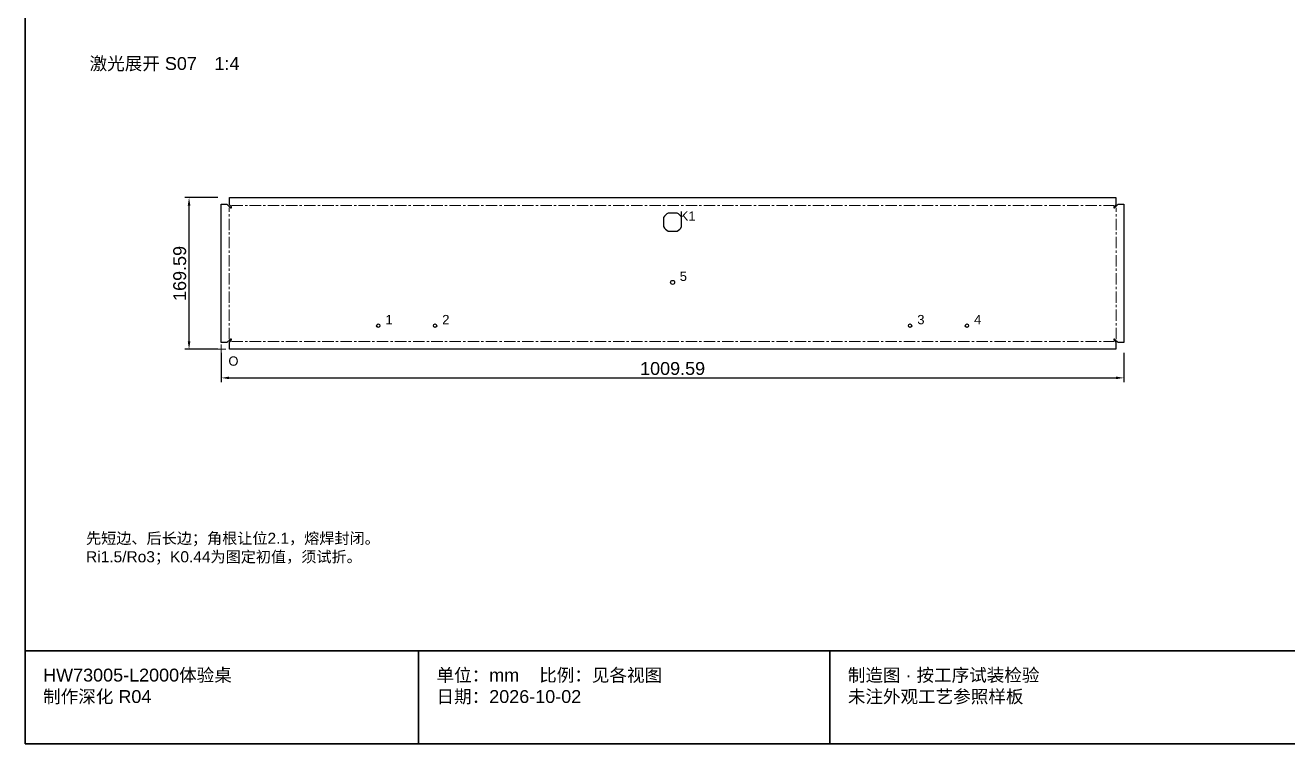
# Model space of a CAD drawing. Header units: millimetres. Extents: x 5 to 252589, y 5 to 415.
# Drawn here: x 132005 to 132358, y 5 to 205.9 of the extents above; entities that cross this region are included whole.
import ezdxf

# ---------------------------------------------------------------- set-up
doc = ezdxf.new("R2010")
doc.units = ezdxf.units.MM
doc.linetypes.add('CENTER', pattern=[5.08, 3.175, -0.635, 0.635, -0.635])
for name, color, linetype, lineweight in [('CENTER', 8, 'CENTER', 13), ('DIM', 7, 'Continuous', 13), ('FRAME', 7, 'Continuous', 35), ('NOTE', 7, 'Continuous', 18), ('OUTLINE', 7, 'Continuous', 25)]:
    doc.layers.add(name, color=color, linetype=linetype, lineweight=lineweight)
doc.styles.add('CN', font='Arial Unicode.ttf')
doc.dimstyles.new('V4', dxfattribs={"dimtxt": 3.6, "dimasz": 2.2, "dimexe": 1.2, "dimexo": 1, "dimgap": 0.8, "dimtad": 1, "dimlfac": 4, "dimdsep": 46, "dimtxsty": 'CN', "dimcen": 2.5, "dimclrd": 7, "dimclre": 7, "dimclrt": 7, "dimazin": 3, "dimtfac": 1, "dimtmove": 0, "dimatfit": 3})

msp = doc.modelspace()

# ---------------------------------------------------------------- linework, layer by layer
at = {"layer": 'CENTER'}
for p, q in [((132062.6625, 155.52412), (132309.3375, 155.52412)), ((132061.97588, 118.1625), (132061.97588, 154.8375)), ((132310.02412, 118.1625), (132310.02412, 154.8375)), ((132059.80177, 114.00177), (132059.80177, 116.60177)), ((132062.6625, 117.47588), (132309.3375, 117.47588)), ((132058.50177, 115.30177), (132061.10177, 115.30177))]:
    msp.add_line(p, q, dxfattribs=at)
at = {"layer": 'FRAME'}
for p, q in [((132005, 31), (132589, 31)), ((132115, 5), (132115, 31)), ((132230, 5), (132230, 31))]:
    msp.add_line(p, q, dxfattribs=at)
msp.add_lwpolyline([(132005, 5), (132589, 5), (132589, 415), (132005, 415)], close=True, dxfattribs=at)
at = {"layer": 'OUTLINE'}
for p, q in [((132059.80177, 117.15), (132059.80177, 155.85)), ((132059.80177, 155.85), (132061.3875, 155.85)), ((132061.3875, 155.85), (132062.4, 154.8375)), ((132062.075, 155.6875), (132062.075, 157.69823)), ((132062.075, 157.69823), (132309.925, 157.69823)), ((132062.6625, 155.1), (132062.075, 155.6875)), ((132309.925, 155.6875), (132309.3375, 155.1)), ((132309.6, 154.8375), (132310.6125, 155.85)), ((132309.925, 157.69823), (132309.925, 155.6875)), ((132310.6125, 155.85), (132312.19823, 155.85)), ((132312.19823, 155.85), (132312.19823, 117.15)), ((132062.4, 154.8375), (132062.6625, 154.8375)), ((132062.6625, 154.8375), (132062.6625, 155.1)), ((132183.4875, 152.11392), (132183.4875, 149.58608)), ((132187.26392, 153.3625), (132184.73608, 153.3625)), ((132188.5125, 149.58608), (132188.5125, 152.11392)), ((132309.3375, 155.1), (132309.3375, 154.8375)), ((132309.3375, 154.8375), (132309.6, 154.8375)), ((132184.73608, 148.3375), (132187.26392, 148.3375)), ((132061.3875, 117.15), (132059.80177, 117.15)), ((132062.4, 118.1625), (132061.3875, 117.15)), ((132062.075, 117.3125), (132062.6625, 117.9)), ((132062.075, 115.30177), (132062.075, 117.3125)), ((132062.6625, 118.1625), (132062.4, 118.1625)), ((132062.6625, 117.9), (132062.6625, 118.1625)), ((132309.6, 118.1625), (132309.3375, 118.1625)), ((132309.3375, 118.1625), (132309.3375, 117.9)), ((132309.3375, 117.9), (132309.925, 117.3125)), ((132310.6125, 117.15), (132309.6, 118.1625)), ((132309.925, 117.3125), (132309.925, 115.30177)), ((132312.19823, 117.15), (132310.6125, 117.15)), ((132309.925, 115.30177), (132062.075, 115.30177))]:
    msp.add_line(p, q, dxfattribs=at)
for centre, radius in [((132186, 134), 0.5625), ((132103.7125, 121.9), 0.475), ((132119.5875, 121.9), 0.475), ((132252.4125, 121.9), 0.475), ((132268.2875, 121.9), 0.475)]:
    msp.add_circle(centre, radius, dxfattribs=at)
for start, end in [(116.7048522, 153.2951478), (26.7048522, 63.2951478), (206.7048522, 243.2951478), (296.7048522, 333.2951478)]:
    msp.add_arc((132186, 150.85), 2.8125, start, end, dxfattribs=at)

# ---------------------------------------------------------------- texts
at = {"layer": 'NOTE', "attachment_point": 1, "style": 'CN'}
for s, insert, char_height, width in [('激光展开 S07\u30001:4', (132023, 197), 3.6, 180), ('K1', (132188, 153.85), 2.6, 18), ('5', (132188, 137), 2.6, 18), ('1', (132105.7125, 124.9), 2.6, 18), ('2', (132121.5875, 124.9), 2.6, 18), ('3', (132254.4125, 124.9), 2.6, 18), ('4', (132270.2875, 124.9), 2.6, 18), ('O', (132061.80177, 113.30177), 2.6, 10), ('先短边、后长边；角根让位2.1，熔焊封闭。\\PRi1.5/Ro3；K0.44为图定初值，须试折。', (132022, 64), 3.1, 330), ('HW73005-L2000体验桌\\P制作深化 R04', (132010, 26), 3.6, 100), ('单位：mm    比例：见各视图\\P日期：2026-10-02', (132120, 26), 3.6, 105), ('制造图 · 按工序试装检验\\P未注外观工艺参照样板', (132235, 26), 3.6, 289)]:
    msp.add_mtext(s, dxfattribs=dict(at, insert=insert, char_height=char_height, width=width))

# ---------------------------------------------------------------- dimensions: what is measured, and where the dimension line sits
at = {"layer": 'DIM'}
msp.add_linear_dim(base=(132050.80177, 115.30177), p1=(132059.80177, 115.30177), p2=(132059.80177, 157.69823), angle=90, dimstyle='V4', dxfattribs=at).render()
msp.add_linear_dim(base=(132059.80177, 107.30177), p1=(132059.80177, 115.30177), p2=(132312.19823, 115.30177), dimstyle='V4', dxfattribs=at).render()

doc.saveas('drawing.dxf')
